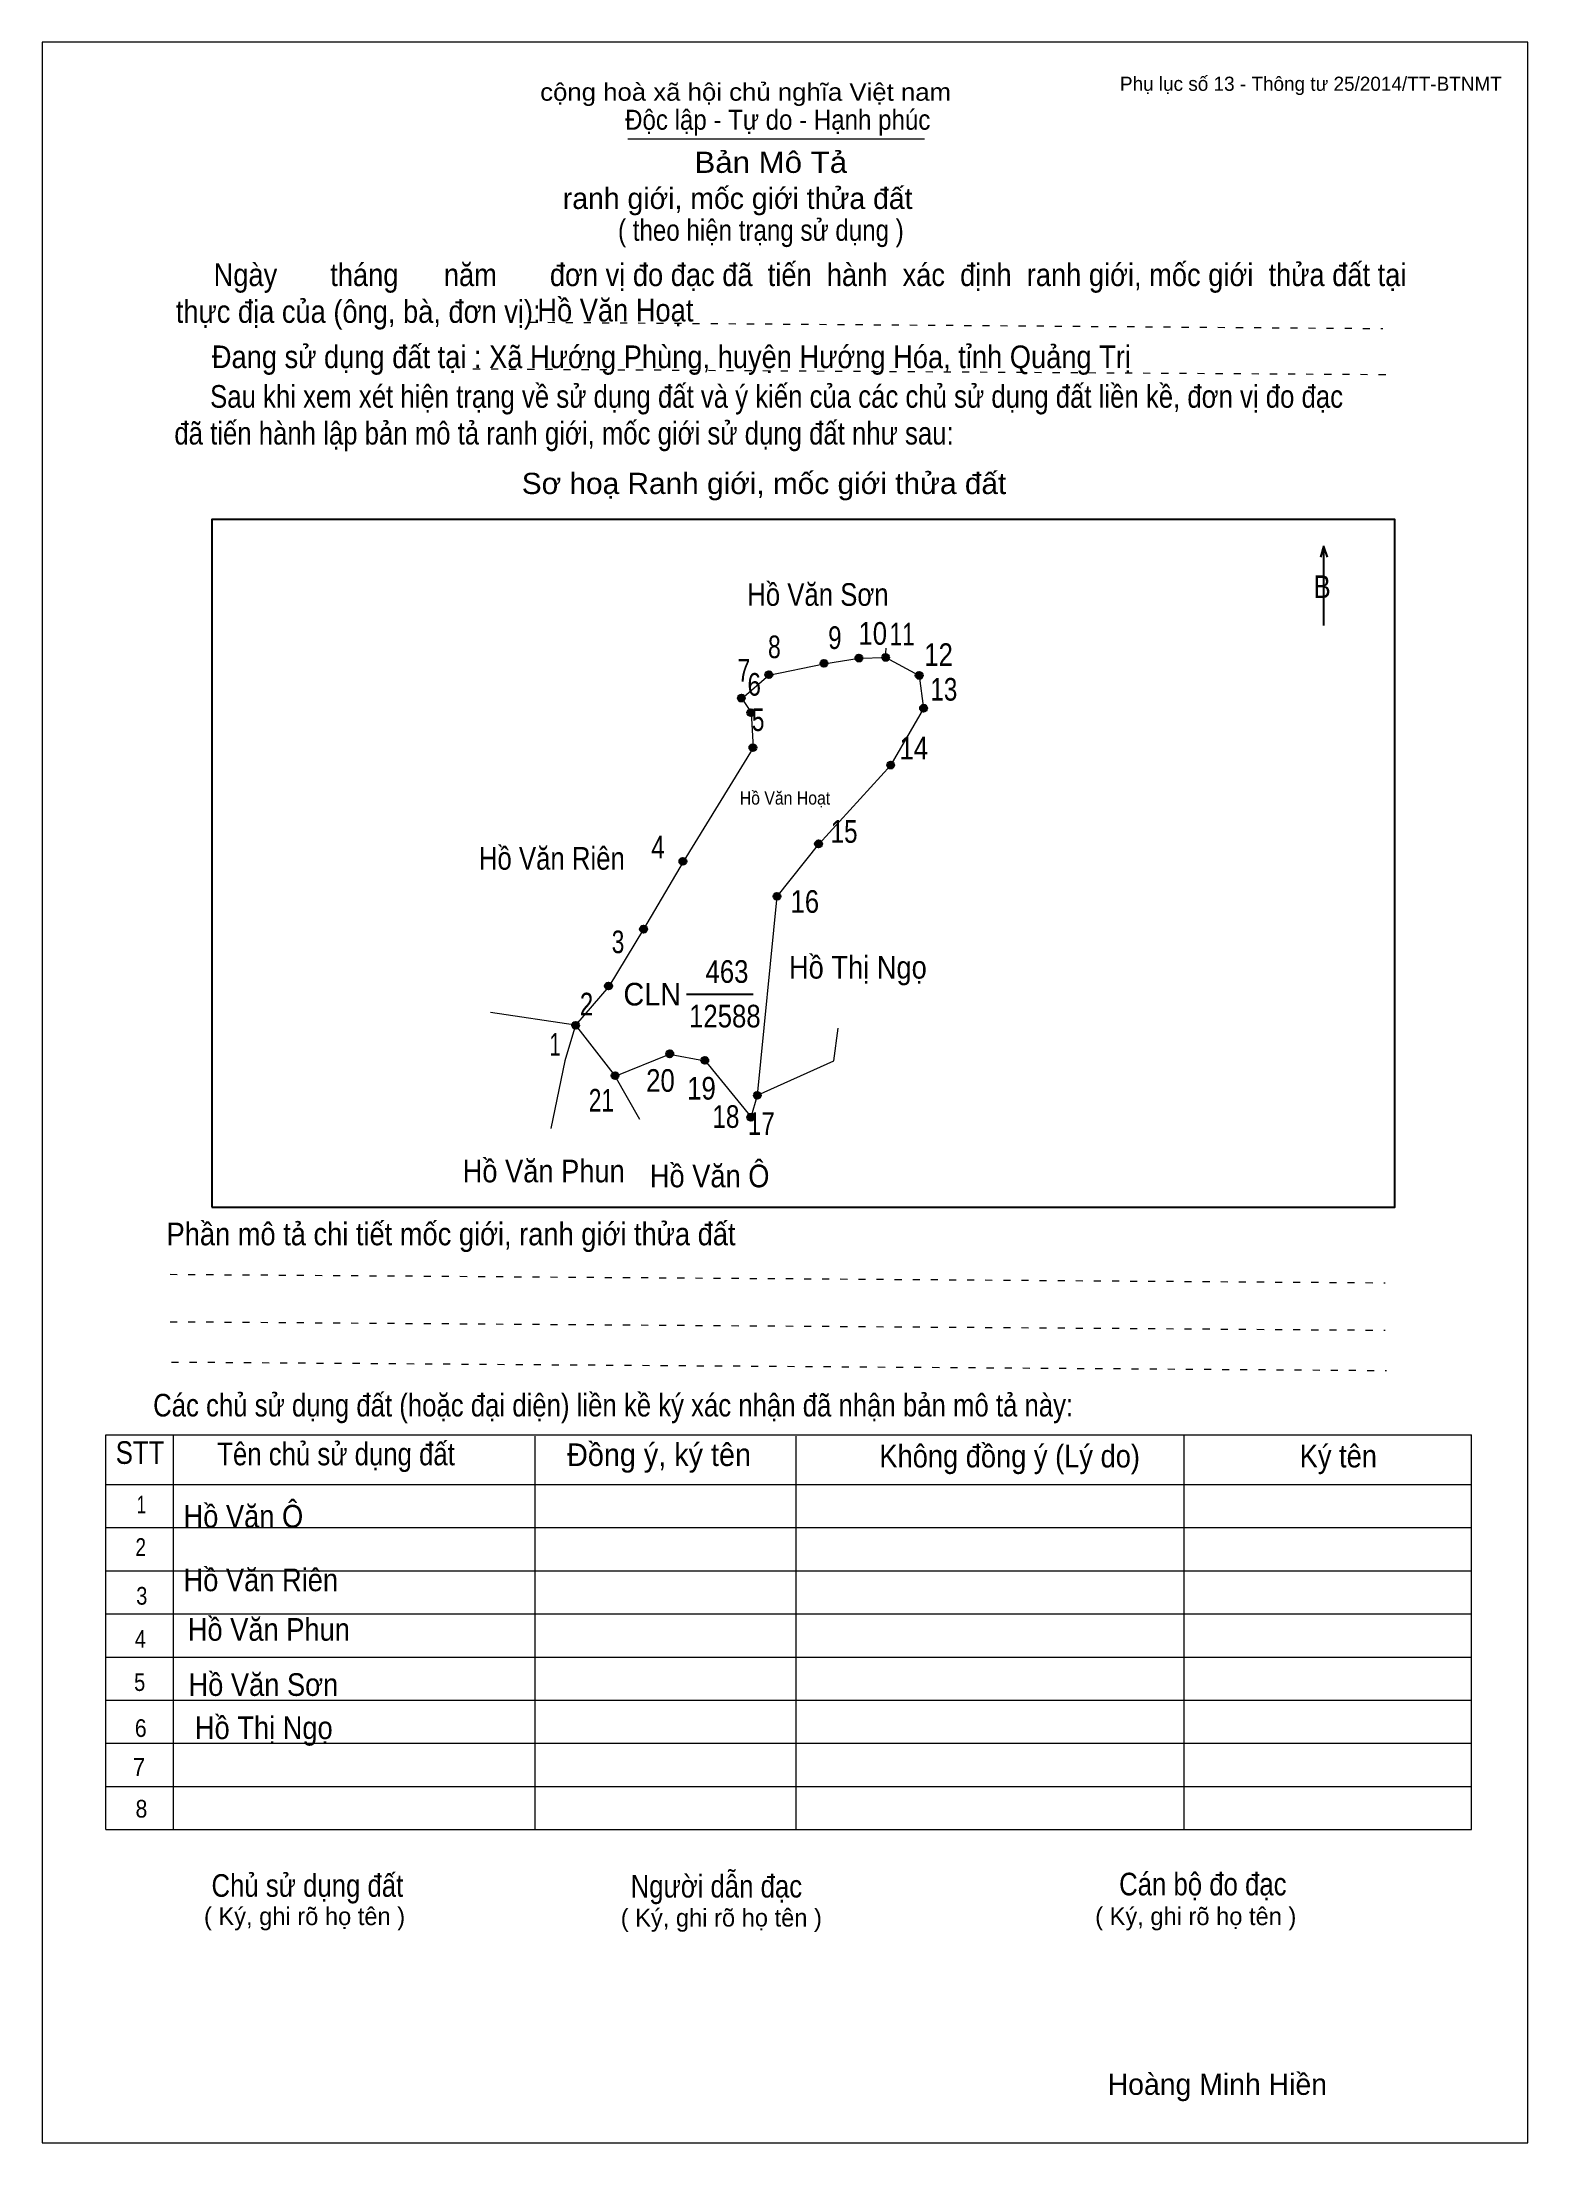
# Model space of a CAD drawing. Header units: centimetres. Extents: x 0 to 21, y 0 to 29.7.
import ezdxf
from ezdxf.enums import TextEntityAlignment as Align

# ---------------------------------------------------------------- set-up
doc = ezdxf.new("R2010")
doc.units = ezdxf.units.CM
doc.header["$LTSCALE"] = 0.13
doc.linetypes.add('DOTTED', pattern=[1.5, 0.3, -1.2])
for name, color, linetype, lineweight in [('1', 7, 'Continuous', 13), ('32', 7, 'Continuous', 25), ('33', 7, 'Continuous', 25), ('61', 7, 'Continuous', 13), ('62', 7, 'Continuous', 13)]:
    doc.layers.add(name, color=color, linetype=linetype, lineweight=lineweight)
for name, color, linetype in [('34', 7, 'Continuous'), ('45', 7, 'Continuous'), ('63', 7, 'Continuous')]:
    doc.layers.add(name, color=color, linetype=linetype)

msp = doc.modelspace()

# ---------------------------------------------------------------- hatches: boundary and pattern name
at = {"layer": '32'}
for points in [[(10.3212, 20.7559, 1), (10.2212, 20.7559, 1)], [(11.1006, 20.917, 1), (11.0006, 20.917, 1)], [(11.5941, 20.9906, 1), (11.4941, 20.9906, 1)], [(11.9719, 21.0002, 1), (11.8719, 21.0002, 1)], [(12.4462, 20.7457, 1), (12.3462, 20.7457, 1)], [(9.9337, 20.4251, 1), (9.8337, 20.4251, 1)], [(10.0655, 20.2201, 1), (9.9655, 20.2201, 1)], [(12.508, 20.2819, 1), (12.408, 20.2819, 1)], [(10.0964, 19.7254, 1), (9.9964, 19.7254, 1)], [(12.0442, 19.478, 1), (11.9442, 19.478, 1)], [(11.0239, 18.365, 1), (10.9239, 18.365, 1)], [(9.107, 18.1176, 1), (9.007, 18.1176, 1)], [(10.4365, 17.6229, 1), (10.3365, 17.6229, 1)], [(8.5505, 17.1591, 1), (8.4505, 17.1591, 1)], [(8.0558, 16.3553, 1), (7.9558, 16.3553, 1)], [(7.592, 15.7987, 1), (7.492, 15.7987, 1)], [(8.9215, 15.3968, 1), (8.8215, 15.3968, 1)], [(9.4162, 15.304, 1), (9.3162, 15.304, 1)], [(8.1485, 15.0876, 1), (8.0485, 15.0876, 1)], [(10.1582, 14.8093, 1), (10.0582, 14.8093, 1)], [(10.0655, 14.5002, 1), (9.9655, 14.5002, 1)]]:
    msp.add_hatch(color=256, dxfattribs=at).paths.add_polyline_path(points)

# ---------------------------------------------------------------- linework, layer by layer
at = {"layer": '1'}
msp.add_lwpolyline([(21, 0), (21, 29.7), (0, 29.7), (0, 0)], close=True, dxfattribs=at)
at = {"layer": '32'}
for centre in [(10.2712, 20.7559), (11.0506, 20.917), (11.5441, 20.9906), (11.9219, 21.0002), (12.3962, 20.7457), (9.8837, 20.4251), (10.0155, 20.2201), (12.458, 20.2819), (10.0464, 19.7254), (11.9942, 19.478), (10.9739, 18.365), (9.057, 18.1176), (10.3865, 17.6229), (8.5005, 17.1591), (8.0058, 16.3553), (7.542, 15.7987), (8.8715, 15.3968), (9.3662, 15.304), (8.0985, 15.0876), (10.1082, 14.8093), (10.0155, 14.5002)]:
    msp.add_circle(centre, 0.05, dxfattribs=at)
at = {"layer": '33'}
msp.add_line((9.11, 16.24), (10.05, 16.24), dxfattribs=at)
at = {"layer": '61'}
for p, q in [((11.92, 21), (11.93, 21.13)), ((7.54, 15.8), (6.34, 15.98)), ((7.54, 15.8), (8.1, 15.08)), ((8.45, 14.47), (8.1, 15.08))]:
    msp.add_line(p, q, dxfattribs=at)
for points in [[(9.89, 20.42), (10.27, 20.75), (11.05, 20.91), (11.55, 20.99), (11.92, 21)], [(10.11, 14.81), (10.39, 17.62), (10.98, 18.36), (12, 19.48), (12.46, 20.28), (12.4, 20.74), (11.92, 21)], [(9.89, 20.42), (10.02, 20.22), (10.05, 19.72), (9.06, 18.11), (8.5, 17.16), (8.01, 16.35), (7.54, 15.8)], [(7.54, 15.8), (7.39, 15.3), (7.19, 14.34)], [(10.11, 14.81), (11.19, 15.3), (11.25, 15.76)], [(8.1, 15.08), (8.87, 15.39), (9.37, 15.3), (10.02, 14.5), (10.11, 14.81)]]:
    msp.add_lwpolyline(points, dxfattribs=at)
at = {"layer": '62'}
for p, q in [((8.28, 28.33), (12.47, 28.33)), ((0.9, 10.01), (20.2, 10.01)), ((0.9, 4.43), (0.9, 10.01)), ((1.86, 4.43), (1.86, 10.01)), ((6.97, 4.43), (6.97, 9.99)), ((10.66, 4.43), (10.66, 9.99)), ((16.14, 4.43), (16.14, 10.01)), ((20.2, 4.43), (20.2, 10.01)), ((0.9, 9.31), (20.2, 9.31)), ((0.9, 8.7), (20.2, 8.7)), ((0.9, 8.09), (20.2, 8.09)), ((0.9, 7.48), (20.2, 7.48)), ((0.9, 6.87), (20.2, 6.87)), ((0.9, 6.26), (20.2, 6.26)), ((0.9, 5.65), (20.2, 5.65)), ((0.9, 5.04), (20.2, 5.04)), ((0.9, 4.43), (20.2, 4.43))]:
    msp.add_line(p, q, dxfattribs=at)
at = {"layer": '62', "linetype": 'DOTTED'}
for p, q in [((6.89, 25.74), (18.95, 25.65)), ((6.09, 25.08), (19.04, 25)), ((1.81, 12.28), (18.98, 12.16)), ((1.81, 11.61), (18.98, 11.49)), ((1.83, 11.04), (19, 10.92))]:
    msp.add_line(p, q, dxfattribs=at)
at = {"layer": '62', "lineweight": 25}
for p, q in [((18.11, 22.58), (18.11, 21.45)), ((18.11, 22.57), (18.07, 22.42)), ((18.11, 22.57), (18.16, 22.42))]:
    msp.add_line(p, q, dxfattribs=at)
msp.add_lwpolyline([(2.4, 13.23), (19.12, 13.23), (19.12, 22.95), (2.4, 22.95)], close=True, dxfattribs=at)

# ---------------------------------------------------------------- texts
at = {"layer": '32'}
for s, width, p in [('9', 0.8, (11.205, 21.12)), ('10', 0.85, (11.74, 21.18)), ('11', 0.75, (12.155, 21.17)), ('8', 0.75, (10.35, 20.99)), ('12', 0.85, (12.67, 20.88)), ('7', 0.75, (9.92, 20.66)), ('6', 0.8, (10.065, 20.46)), ('13', 0.8, (12.745, 20.39)), ('5', 0.75, (10.12, 19.96)), ('14', 0.85, (12.32, 19.56)), ('4', 0.8, (8.705, 18.16)), ('15', 0.8, (11.335, 18.38)), ('16', 0.85, (10.78, 17.39)), ('3', 0.75, (8.14, 16.82)), ('2', 0.8, (7.695, 15.94)), ('1', 0.65, (7.25, 15.37)), ('20', 0.85, (8.74, 14.86)), ('21', 0.75, (7.905, 14.58)), ('19', 0.85, (9.32, 14.75)), ('18', 0.8, (9.665, 14.35)), ('17', 0.8, (10.165, 14.25))]:
    msp.add_text(s, height=0.32, dxfattribs=dict(at, width=width)).set_placement(p, align=Align.CENTER)
at = {"layer": '33'}
for s, width, p in [('Hồ Văn Sơn', 0.85, (10.965, 21.73)), ('Hồ Văn Riên', 0.85, (7.205, 18)), ('463', 0.85, (9.68, 16.4)), ('Hồ Thị Ngọ', 0.9, (11.53, 16.46)), ('12588', 0.85, (9.65, 15.77)), ('Hồ Văn Phun', 0.9, (7.09, 13.58)), ('Hồ Văn Ô', 0.9, (9.435, 13.51))]:
    msp.add_text(s, height=0.32, dxfattribs=dict(at, width=width)).set_placement(p, align=Align.CENTER)
at = {"layer": '33', "width": 0.95}
msp.add_text('CLN', height=0.32, dxfattribs=at).set_placement((9.03, 16.08), align=Align.RIGHT)
at = {"layer": '34', "width": 0.9}
for s, p in [('Hồ Văn Hoạt', (7, 25.75)), ('Hồ Văn Ô', (2, 8.7)), ('Hồ Văn Riên', (2, 7.8)), ('Hồ Văn Phun', (2.06, 7.1)), ('Hồ Văn Sơn', (2.07, 6.32)), ('Hồ Thị Ngọ', (2.16, 5.71))]:
    msp.add_text(s, height=0.32, dxfattribs=at).set_placement(p)
at = {"layer": '45', "width": 0.9}
msp.add_text('Hồ Văn Hoạt', height=0.1854, dxfattribs=at).set_placement((10.5, 18.92), align=Align.CENTER)
at = {"layer": '62'}
for s, height, width, p in [('cộng hoà xã hội chủ nghĩa Việt nam', 0.2474, 1.1, (7.04, 28.87)), ('Độc lập - Tự do - Hạnh phúc', 0.2828, 0.9, (8.24, 28.46)), ('Bản Mô Tả', 0.3, 1.1, (9.22, 27.85)), ('( theo hiện trạng sử dụng )', 0.3, 0.85, (8.14, 26.89)), ('     Ngày       tháng      năm       đơn vị đo đạc đã  tiến  hành  xác  định  ranh giới, mốc giới  thửa đất tại ', 0.32, 0.9, (1.89, 26.25)), ('thực địa của (ông, bà, đơn vị): ', 0.32, 0.9, (1.89, 25.73)), ('Đang sử dụng đất tại : Xã Hướng Phùng, huyện Hướng Hóa, tỉnh Quảng Trị', 0.32, 0.9, (2.4, 25.09)), ('     Sau khi xem xét hiện trạng về sử dụng đất và ý kiến của các chủ sử dụng đất liền kề, đơn vị đo đạc ', 0.32, 0.85, (1.87, 24.53)), ('đã tiến hành lập bản mô tả ranh giới, mốc giới sử dụng đất như sau:', 0.32, 0.85, (1.87, 24.01)), ('Sơ hoạ Ranh giới, mốc giới thửa đất', 0.3, 1.05, (6.78, 23.31)), ('B', 0.32, 0.85, (17.97, 21.84)), ('Phần mô tả chi tiết mốc giới, ranh giới thửa đất ', 0.32, 0.9, (1.76, 12.69)), ('Các chủ sử dụng đất (hoặc đại diện) liền kề ký xác nhận đã nhận bản mô tả này:', 0.32, 0.85, (1.57, 10.27))]:
    msp.add_text(s, height=height, dxfattribs=dict(at, width=width)).set_placement(p)
msp.add_text('ranh giới, mốc giới thửa đất', height=0.3, dxfattribs=at).set_placement((7.36, 27.34))
for s, height, width, p in [('STT', 0.32, 0.85, (1.385, 9.6)), ('Tên chủ sử dụng đất', 0.32, 0.85, (4.155, 9.58)), ('Đồng ý, ký tên', 0.32, 0.95, (8.72, 9.57)), ('Không đồng ý (Lý do)', 0.32, 0.9, (13.675, 9.55)), ('Ký tên', 0.32, 0.9, (18.32, 9.55)), ('1', 0.25, 0.7, (1.405, 8.9)), ('2', 0.25, 0.8, (1.395, 8.3)), ('3', 0.25, 0.85, (1.41, 7.61)), ('4', 0.25, 0.85, (1.39, 7)), ('5', 0.25, 0.85, (1.38, 6.39)), ('6', 0.25, 0.9, (1.395, 5.74)), ('7', 0.25, 0.95, (1.37, 5.19)), ('8', 0.25, 0.9, (1.405, 4.6)), ('Người dẫn đạc', 0.32, 0.85, (9.53, 3.47)), ('Chủ sử dụng đất', 0.32, 0.85, (3.75, 3.48)), ('Cán bộ đo đạc', 0.32, 0.85, (16.405, 3.5))]:
    msp.add_text(s, height=height, dxfattribs=dict(at, width=width)).set_placement(p, align=Align.CENTER)
for p in [(3.71, 3.08), (9.6, 3.06), (16.305, 3.08)]:
    msp.add_text('( Ký, ghi rõ họ tên )', height=0.25, dxfattribs=at).set_placement(p, align=Align.CENTER)
at = {"layer": '63'}
msp.add_text('Phụ lục số 13 - Thông tư 25/2014/TT-BTNMT', height=0.2, dxfattribs=at).set_placement((20.63, 29.01), align=Align.RIGHT)
msp.add_text('Hoàng Minh Hiền', height=0.3, dxfattribs=at).set_placement((16.61, 0.68), align=Align.CENTER)

doc.saveas('drawing.dxf')
